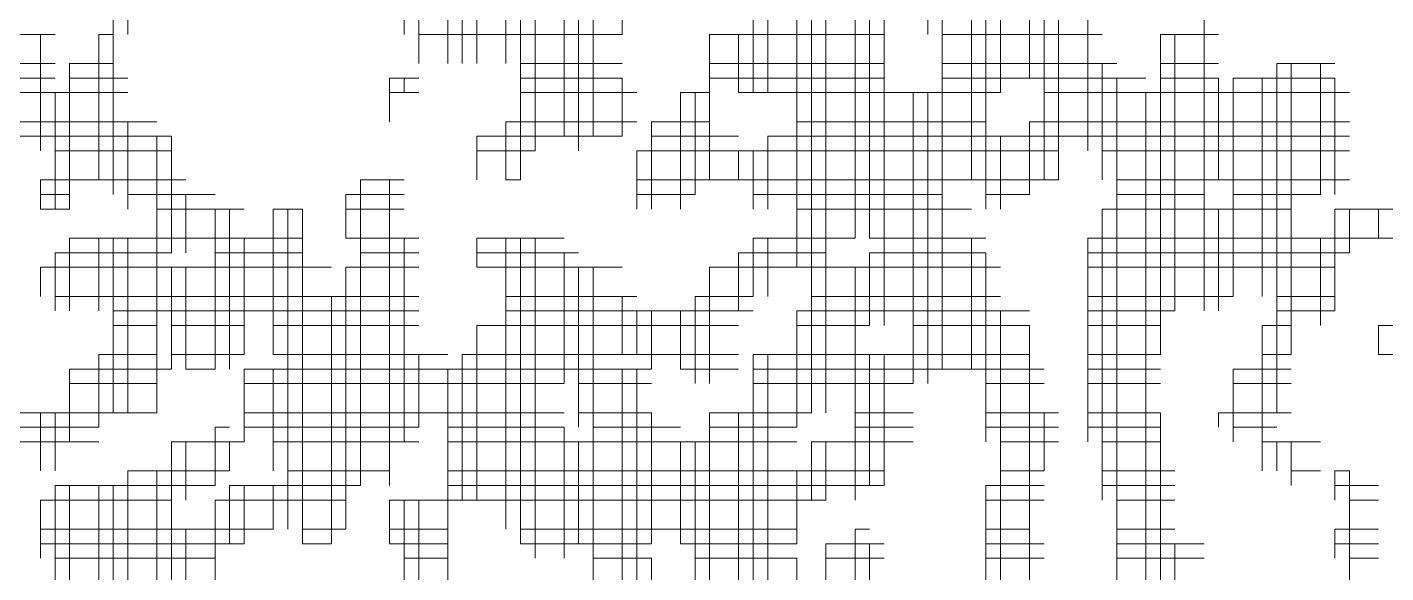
# Model space of a CAD drawing. Header units: millimetres. Extents: x 13268 to 164478, y 289082 to 363688.
# Drawn here: x 82973 to 84923, y 351152 to 351934 of the extents above; entities that cross this region are included whole.
import ezdxf

# ---------------------------------------------------------------- set-up
doc = ezdxf.new("R2010")
doc.units = ezdxf.units.MM

# ---------------------------------------------------------------- blocks, each defined once
blk = doc.blocks.new('A$C010A7659')
at = {"lineweight": 0}
for points in [[(2459.26, 3063.72), (2459.26, 2616.58)], [(2525.5, 3063.72), (2525.5, 2815.31)], [(2517.22, 3038.88), (2517.22, 2831.87)], [(2583.46, 3005.76), (2583.46, 2749.07)], [(2575.18, 2964.36), (2575.18, 2807.03)], [(2575.18, 2964.36), (2575.18, 2807.03)], [(2243.97, 2947.8), (2243.97, 2815.31)], [(2219.13, 2939.52), (2219.13, 2831.87)], [(2227.41, 2939.52), (2227.41, 2815.31)], [(2227.41, 2939.52), (2227.41, 2831.87)], [(2459.26, 2931.24), (2459.26, 2707.67)], [(2475.82, 2914.68), (2475.82, 2715.95)], [(2591.74, 2914.68), (2591.74, 2765.63)], [(2608.3, 2914.68), (2608.3, 2765.63)], [(2558.62, 2906.4), (2558.62, 2798.75)], [(2591.74, 2906.4), (2591.74, 2749.07)], [(2525.5, 2881.56), (2525.5, 2749.07)], [(2542.06, 2881.56), (2542.06, 2749.07)], [(2550.34, 2881.56), (2550.34, 2798.75)], [(2550.34, 2881.56), (2550.34, 2740.79)], [(2053.52, 2873.27), (2053.52, 2831.87)], [(2061.8, 2873.27), (2061.8, 2831.87)], [(2310.21, 2873.27), (2310.21, 2773.91)], [(2310.21, 2873.27), (2310.21, 2773.91)], [(2318.49, 2873.27), (2318.49, 2765.63)], [(2318.49, 2873.27), (2318.49, 2773.91)], [(2326.77, 2873.27), (2326.77, 2773.91)], [(2343.33, 2873.27), (2343.33, 2831.87)], [(2475.82, 2873.27), (2475.82, 2715.95)], [(2484.1, 2873.27), (2484.1, 2715.95)], [(2492.38, 2873.27), (2492.38, 2666.27)], [(2285.37, 2864.99), (2285.37, 2749.07)], [(2293.65, 2864.99), (2293.65, 2765.63)], [(2243.97, 2848.43), (2243.97, 2815.31)], [(2252.25, 2848.43), (2252.25, 2815.31)], [(2260.53, 2848.43), (2260.53, 2815.31)], [(2260.53, 2848.43), (2260.53, 2815.31)], [(2277.09, 2848.43), (2277.09, 2815.31)], [(2285.37, 2848.43), (2285.37, 2749.07)], [(2417.86, 2848.43), (2417.86, 2798.75)], [(2426.14, 2848.43), (2426.14, 2798.75)], [(2442.7, 2848.43), (2442.7, 2699.39)], [(2442.7, 2848.43), (2442.7, 2699.39)], [(2450.98, 2848.43), (2450.98, 2616.58)], [(2674.55, 2848.43), (2674.55, 2674.55)], [(2674.55, 2840.15), (2674.55, 2749.07)], [(1979, 2831.87), (2020.4, 2831.87)], [(1979, 2831.87), (2012.12, 2831.87)], [(2012.12, 2831.87), (2012.12, 2765.63)], [(2012.12, 2831.87), (2012.12, 2765.63)], [(2045.24, 2831.87), (2045.24, 2749.07)], [(2045.24, 2831.87), (2053.52, 2831.87)], [(2053.52, 2831.87), (2053.52, 2749.07)], [(2227.41, 2831.87), (2343.33, 2831.87)], [(2227.41, 2831.87), (2343.33, 2831.87)], [(2393.02, 2831.87), (2393.02, 2798.75)], [(2393.02, 2831.87), (2492.38, 2831.87)], [(2409.58, 2831.87), (2409.58, 2798.75)], [(2409.58, 2831.87), (2492.38, 2831.87)], [(2417.86, 2831.87), (2417.86, 2798.75)], [(2525.5, 2831.87), (2616.58, 2831.87)], [(2525.5, 2831.87), (2608.3, 2831.87)], [(2608.3, 2831.87), (2608.3, 2765.63)], [(2649.71, 2831.87), (2649.71, 2674.55)], [(2649.71, 2831.87), (2682.83, 2831.87)], [(2657.99, 2831.87), (2657.99, 2674.55)], [(2657.99, 2831.87), (2682.83, 2831.87)], [(1979, 2815.31), (2020.4, 2815.31)], [(2028.68, 2815.31), (2028.68, 2740.79)], [(2028.68, 2815.31), (2053.52, 2815.31)], [(2285.37, 2815.31), (2343.33, 2815.31)], [(2393.02, 2815.31), (2393.02, 2807.03)], [(2393.02, 2815.31), (2492.38, 2815.31)], [(2525.5, 2815.31), (2624.87, 2815.31)], [(2616.58, 2815.31), (2616.58, 2749.07)], [(2649.71, 2815.31), (2649.71, 2649.71)], [(2649.71, 2815.31), (2682.83, 2815.31)], [(2715.95, 2815.31), (2715.95, 2616.58)], [(2715.95, 2815.31), (2749.07, 2815.31)], [(2724.23, 2815.31), (2724.23, 2732.51)], [(2724.23, 2815.31), (2724.23, 2649.71)], [(2740.79, 2815.31), (2740.79, 2740.79)], [(1879.64, 2807.03), (2020.4, 2807.03)], [(1979, 2807.03), (2020.4, 2807.03)], [(2028.68, 2807.03), (2028.68, 2732.51)], [(2028.68, 2807.03), (2061.8, 2807.03)], [(2028.68, 2807.03), (2053.52, 2807.03)], [(2053.52, 2807.03), (2053.52, 2740.79)], [(2210.85, 2807.03), (2210.85, 2782.19)], [(2210.85, 2807.03), (2210.85, 2782.19)], [(2210.85, 2807.03), (2227.41, 2807.03)], [(2210.85, 2807.03), (2227.41, 2807.03)], [(2219.13, 2807.03), (2219.13, 2798.75)], [(2285.37, 2807.03), (2343.33, 2807.03)], [(2285.37, 2807.03), (2343.33, 2807.03)], [(2343.33, 2807.03), (2343.33, 2773.91)], [(2393.02, 2807.03), (2492.38, 2807.03)], [(2393.02, 2807.03), (2492.38, 2807.03)], [(2525.5, 2807.03), (2525.5, 2641.43)], [(2525.5, 2807.03), (2575.18, 2807.03)], [(2525.5, 2807.03), (2624.87, 2807.03)], [(2583.46, 2807.03), (2641.43, 2807.03)], [(2624.87, 2807.03), (2624.87, 2434.42)], [(2624.87, 2807.03), (2624.87, 2749.07)], [(2649.71, 2807.03), (2682.83, 2807.03)], [(2649.71, 2807.03), (2682.83, 2807.03)], [(2682.83, 2807.03), (2682.83, 2749.07)], [(2691.11, 2807.03), (2691.11, 2682.83)], [(2691.11, 2807.03), (2749.07, 2807.03)], [(2707.67, 2807.03), (2707.67, 2682.83)], [(2707.67, 2807.03), (2707.67, 2682.83)], [(2707.67, 2807.03), (2749.07, 2807.03)], [(2749.07, 2807.03), (2749.07, 2740.79)], [(1887.92, 2798.75), (2061.8, 2798.75)], [(1896.2, 2798.75), (2061.8, 2798.75)], [(2020.4, 2798.75), (2020.4, 2732.51)], [(2210.85, 2798.75), (2219.13, 2798.75)], [(2210.85, 2798.75), (2227.41, 2798.75)], [(2285.37, 2798.75), (2351.61, 2798.75)], [(2285.37, 2798.75), (2351.61, 2798.75)], [(2343.33, 2798.75), (2343.33, 2773.91)], [(2376.46, 2798.75), (2376.46, 2732.51)], [(2376.46, 2798.75), (2393.02, 2798.75)], [(2384.74, 2798.75), (2384.74, 2740.79)], [(2384.74, 2798.75), (2384.74, 2740.79)], [(2393.02, 2798.75), (2393.02, 2749.07)], [(2409.58, 2798.75), (2492.38, 2798.75)], [(2442.7, 2798.75), (2550.34, 2798.75)], [(2492.38, 2798.75), (2492.38, 2666.27)], [(2508.94, 2798.75), (2508.94, 2633.15)], [(2517.22, 2798.75), (2517.22, 2641.43)], [(2517.22, 2798.75), (2517.22, 2633.15)], [(2517.22, 2798.75), (2558.62, 2798.75)], [(2583.46, 2798.75), (2757.35, 2798.75)], [(2583.46, 2798.75), (2749.07, 2798.75)], [(2641.43, 2798.75), (2641.43, 2442.7)], [(2682.83, 2798.75), (2682.83, 2749.07)], [(2749.07, 2798.75), (2749.07, 2740.79)], [(1912.76, 2782.19), (2078.36, 2782.19)], [(2061.8, 2782.19), (2061.8, 2732.51)], [(2277.09, 2782.19), (2277.09, 2749.07)], [(2277.09, 2782.19), (2351.61, 2782.19)], [(2359.89, 2782.19), (2359.89, 2732.51)], [(2359.89, 2782.19), (2393.02, 2782.19)], [(2442.7, 2782.19), (2550.34, 2782.19)], [(2575.18, 2782.19), (2575.18, 2749.07)], [(2575.18, 2782.19), (2757.35, 2782.19)], [(1962.44, 2773.91), (2086.64, 2773.91)], [(1962.44, 2773.91), (2086.64, 2773.91)], [(2078.36, 2773.91), (2078.36, 2666.27)], [(2078.36, 2773.91), (2078.36, 2616.58)], [(2086.64, 2773.91), (2086.64, 2707.67)], [(2260.53, 2773.91), (2260.53, 2749.07)], [(2260.53, 2773.91), (2310.21, 2773.91)], [(2277.09, 2773.91), (2343.33, 2773.91)], [(2318.49, 2773.91), (2326.77, 2773.91)], [(2359.89, 2773.91), (2359.89, 2732.51)], [(2359.89, 2773.91), (2409.58, 2773.91)], [(2359.89, 2773.91), (2409.58, 2773.91)], [(2393.02, 2773.91), (2393.02, 2749.07)], [(2426.14, 2773.91), (2426.14, 2732.51)], [(2426.14, 2773.91), (2757.35, 2773.91)], [(2442.7, 2773.91), (2757.35, 2773.91)], [(2550.34, 2773.91), (2550.34, 2732.51)], [(2558.62, 2773.91), (2558.62, 2732.51)], [(2575.18, 2773.91), (2575.18, 2740.79)], [(2020.4, 2765.63), (2086.64, 2765.63)], [(2260.53, 2765.63), (2293.65, 2765.63)], [(2351.61, 2765.63), (2351.61, 2732.51)], [(2351.61, 2765.63), (2591.74, 2765.63)], [(2409.58, 2765.63), (2409.58, 2749.07)], [(2417.86, 2765.63), (2417.86, 2732.51)], [(2417.86, 2765.63), (2417.86, 2740.79)], [(2616.58, 2765.63), (2757.35, 2765.63)], [(2012.12, 2749.07), (2012.12, 2732.51)], [(2012.12, 2749.07), (2045.24, 2749.07)], [(2012.12, 2749.07), (2094.92, 2749.07)], [(2053.52, 2749.07), (2094.92, 2749.07)], [(2086.64, 2749.07), (2086.64, 2707.67)], [(2194.29, 2749.07), (2194.29, 2575.18)], [(2194.29, 2749.07), (2219.13, 2749.07)], [(2194.29, 2749.07), (2219.13, 2749.07)], [(2210.85, 2749.07), (2210.85, 2583.46)], [(2210.85, 2749.07), (2210.85, 2575.18)], [(2277.09, 2749.07), (2285.37, 2749.07)], [(2351.61, 2749.07), (2393.02, 2749.07)], [(2351.61, 2749.07), (2591.74, 2749.07)], [(2417.86, 2749.07), (2525.5, 2749.07)], [(2550.34, 2749.07), (2575.18, 2749.07)], [(2624.87, 2749.07), (2674.55, 2749.07)], [(2624.87, 2749.07), (2757.35, 2749.07)], [(2691.11, 2749.07), (2757.35, 2749.07)], [(2012.12, 2740.79), (2028.68, 2740.79)], [(2061.8, 2740.79), (2111.48, 2740.79)], [(2094.92, 2740.79), (2094.92, 2707.67)], [(2186.01, 2740.79), (2186.01, 2715.95)], [(2186.01, 2740.79), (2219.13, 2740.79)], [(2351.61, 2740.79), (2384.74, 2740.79)], [(2417.86, 2740.79), (2525.5, 2740.79)], [(2550.34, 2740.79), (2575.18, 2740.79)], [(2624.87, 2740.79), (2674.55, 2740.79)], [(2691.11, 2740.79), (2740.79, 2740.79)], [(2012.12, 2732.51), (2028.68, 2732.51)], [(2078.36, 2732.51), (2128.05, 2732.51)], [(2078.36, 2732.51), (2111.48, 2732.51)], [(2111.48, 2732.51), (2111.48, 2641.43)], [(2111.48, 2732.51), (2111.48, 2641.43)], [(2119.77, 2732.51), (2119.77, 2641.43)], [(2144.61, 2732.51), (2144.61, 2649.71)], [(2144.61, 2732.51), (2161.17, 2732.51)], [(2152.89, 2732.51), (2152.89, 2550.34)], [(2152.89, 2732.51), (2152.89, 2550.34)], [(2152.89, 2732.51), (2161.17, 2732.51)], [(2161.17, 2732.51), (2161.17, 2641.43)], [(2186.01, 2732.51), (2186.01, 2715.95)], [(2186.01, 2732.51), (2219.13, 2732.51)], [(2186.01, 2732.51), (2219.13, 2732.51)], [(2442.7, 2732.51), (2542.06, 2732.51)], [(2442.7, 2732.51), (2525.5, 2732.51)], [(2525.5, 2732.51), (2525.5, 2641.43)], [(2616.58, 2732.51), (2616.58, 2566.9)], [(2616.58, 2732.51), (2724.23, 2732.51)], [(2624.87, 2732.51), (2624.87, 2542.06)], [(2624.87, 2732.51), (2674.55, 2732.51)], [(2674.55, 2732.51), (2674.55, 2674.55)], [(2682.83, 2732.51), (2682.83, 2674.55)], [(2682.83, 2732.51), (2682.83, 2674.55)], [(2691.11, 2732.51), (2724.23, 2732.51)], [(2749.07, 2732.51), (2749.07, 2699.39)], [(2749.07, 2732.51), (2749.07, 2674.55)], [(2749.07, 2732.51), (2782.19, 2732.51)], [(2749.07, 2732.51), (2782.19, 2732.51)], [(2757.35, 2732.51), (2757.35, 2707.67)], [(2757.35, 2732.51), (2757.35, 2707.67)], [(2773.91, 2732.51), (2773.91, 2715.95)], [(2028.68, 2715.95), (2028.68, 2674.55)], [(2028.68, 2715.95), (2161.17, 2715.95)], [(2045.24, 2715.95), (2045.24, 2674.55)], [(2053.52, 2715.95), (2053.52, 2616.58)], [(2053.52, 2715.95), (2053.52, 2616.58)], [(2061.8, 2715.95), (2061.8, 2616.58)], [(2078.36, 2715.95), (2161.17, 2715.95)], [(2128.05, 2715.95), (2128.05, 2666.27)], [(2128.05, 2715.95), (2128.05, 2649.71)], [(2186.01, 2715.95), (2219.13, 2715.95)], [(2194.29, 2715.95), (2227.41, 2715.95)], [(2219.13, 2715.95), (2219.13, 2600.02)], [(2260.53, 2715.95), (2260.53, 2699.39)], [(2260.53, 2715.95), (2260.53, 2699.39)], [(2260.53, 2715.95), (2310.21, 2715.95)], [(2260.53, 2715.95), (2293.65, 2715.95)], [(2277.09, 2715.95), (2277.09, 2550.34)], [(2285.37, 2715.95), (2285.37, 2542.06)], [(2285.37, 2715.95), (2285.37, 2542.06)], [(2293.65, 2715.95), (2293.65, 2616.58)], [(2417.86, 2715.95), (2417.86, 2682.83)], [(2417.86, 2715.95), (2475.82, 2715.95)], [(2426.14, 2715.95), (2426.14, 2682.83)], [(2426.14, 2715.95), (2475.82, 2715.95)], [(2484.1, 2715.95), (2542.06, 2715.95)], [(2492.38, 2715.95), (2550.34, 2715.95)], [(2542.06, 2715.95), (2542.06, 2641.43)], [(2608.3, 2715.95), (2608.3, 2600.02)], [(2608.3, 2715.95), (2773.91, 2715.95)], [(2616.58, 2715.95), (2782.19, 2715.95)], [(2724.23, 2715.95), (2724.23, 2666.27)], [(2740.79, 2715.95), (2740.79, 2666.27)], [(2020.4, 2707.67), (2020.4, 2674.55)], [(2020.4, 2707.67), (2086.64, 2707.67)], [(2028.68, 2707.67), (2028.68, 2674.55)], [(2111.48, 2707.67), (2161.17, 2707.67)], [(2194.29, 2707.67), (2227.41, 2707.67)], [(2260.53, 2707.67), (2318.49, 2707.67)], [(2310.21, 2707.67), (2310.21, 2633.15)], [(2310.21, 2707.67), (2310.21, 2633.15)], [(2409.58, 2707.67), (2409.58, 2674.55)], [(2409.58, 2707.67), (2459.26, 2707.67)], [(2417.86, 2707.67), (2417.86, 2682.83)], [(2484.1, 2707.67), (2484.1, 2666.27)], [(2484.1, 2707.67), (2550.34, 2707.67)], [(2550.34, 2707.67), (2550.34, 2616.58)], [(2608.3, 2707.67), (2757.35, 2707.67)], [(2012.12, 2699.39), (2012.12, 2682.83)], [(2012.12, 2699.39), (2177.73, 2699.39)], [(2012.12, 2699.39), (2086.64, 2699.39)], [(2086.64, 2699.39), (2086.64, 2641.43)], [(2086.64, 2699.39), (2086.64, 2641.43)], [(2094.92, 2699.39), (2094.92, 2641.43)], [(2111.48, 2699.39), (2161.17, 2699.39)], [(2161.17, 2699.39), (2161.17, 2542.06)], [(2186.01, 2699.39), (2186.01, 2575.18)], [(2186.01, 2699.39), (2227.41, 2699.39)], [(2194.29, 2699.39), (2227.41, 2699.39)], [(2260.53, 2699.39), (2326.77, 2699.39)], [(2277.09, 2699.39), (2343.33, 2699.39)], [(2318.49, 2699.39), (2318.49, 2608.3)], [(2318.49, 2699.39), (2318.49, 2616.58)], [(2326.77, 2699.39), (2326.77, 2517.22)], [(2393.02, 2699.39), (2393.02, 2641.43)], [(2393.02, 2699.39), (2442.7, 2699.39)], [(2409.58, 2699.39), (2550.34, 2699.39)], [(2450.98, 2699.39), (2558.62, 2699.39)], [(2459.26, 2699.39), (2459.26, 2616.58)], [(2475.82, 2699.39), (2475.82, 2575.18)], [(2475.82, 2699.39), (2475.82, 2566.9)], [(2550.34, 2699.39), (2550.34, 2600.02)], [(2608.3, 2699.39), (2608.3, 2641.43)], [(2608.3, 2699.39), (2749.07, 2699.39)], [(2608.3, 2699.39), (2749.07, 2699.39)], [(2020.4, 2682.83), (2227.41, 2682.83)], [(2177.73, 2682.83), (2177.73, 2542.06)], [(2186.01, 2682.83), (2186.01, 2550.34)], [(2277.09, 2682.83), (2351.61, 2682.83)], [(2343.33, 2682.83), (2343.33, 2649.71)], [(2343.33, 2682.83), (2343.33, 2649.71)], [(2384.74, 2682.83), (2384.74, 2633.15)], [(2384.74, 2682.83), (2417.86, 2682.83)], [(2393.02, 2682.83), (2393.02, 2633.15)], [(2450.98, 2682.83), (2558.62, 2682.83)], [(2608.3, 2682.83), (2691.11, 2682.83)], [(2715.95, 2682.83), (2749.07, 2682.83)], [(2053.52, 2674.55), (2227.41, 2674.55)], [(2053.52, 2674.55), (2227.41, 2674.55)], [(2277.09, 2674.55), (2409.58, 2674.55)], [(2277.09, 2674.55), (2417.86, 2674.55)], [(2351.61, 2674.55), (2351.61, 2649.71)], [(2359.89, 2674.55), (2359.89, 2641.43)], [(2359.89, 2674.55), (2359.89, 2649.71)], [(2376.46, 2674.55), (2376.46, 2641.43)], [(2384.74, 2674.55), (2384.74, 2633.15)], [(2442.7, 2674.55), (2442.7, 2616.58)], [(2442.7, 2674.55), (2575.18, 2674.55)], [(2450.98, 2674.55), (2575.18, 2674.55)], [(2558.62, 2674.55), (2558.62, 2467.54)], [(2608.3, 2674.55), (2649.71, 2674.55)], [(2608.3, 2674.55), (2657.99, 2674.55)], [(2715.95, 2674.55), (2749.07, 2674.55)], [(2715.95, 2674.55), (2749.07, 2674.55)], [(2053.52, 2666.27), (2078.36, 2666.27)], [(2086.64, 2666.27), (2128.05, 2666.27)], [(2144.61, 2666.27), (2227.41, 2666.27)], [(2260.53, 2666.27), (2260.53, 2566.9)], [(2260.53, 2666.27), (2409.58, 2666.27)], [(2442.7, 2666.27), (2442.7, 2608.3)], [(2442.7, 2666.27), (2484.1, 2666.27)], [(2508.94, 2666.27), (2575.18, 2666.27)], [(2575.18, 2666.27), (2575.18, 2484.1)], [(2608.3, 2666.27), (2649.71, 2666.27)], [(2707.67, 2666.27), (2707.67, 2583.46)], [(2707.67, 2666.27), (2724.23, 2666.27)], [(2773.91, 2666.27), (2773.91, 2649.71)], [(2773.91, 2666.27), (2823.59, 2666.27)], [(2045.24, 2649.71), (2045.24, 2608.3)], [(2045.24, 2649.71), (2078.36, 2649.71)], [(2053.52, 2649.71), (2078.36, 2649.71)], [(2086.64, 2649.71), (2128.05, 2649.71)], [(2086.64, 2649.71), (2128.05, 2649.71)], [(2144.61, 2649.71), (2227.41, 2649.71)], [(2152.89, 2649.71), (2243.97, 2649.71)], [(2227.41, 2649.71), (2227.41, 2608.3)], [(2227.41, 2649.71), (2227.41, 2608.3)], [(2252.25, 2649.71), (2252.25, 2566.9)], [(2252.25, 2649.71), (2343.33, 2649.71)], [(2260.53, 2649.71), (2260.53, 2566.9)], [(2260.53, 2649.71), (2409.58, 2649.71)], [(2359.89, 2649.71), (2409.58, 2649.71)], [(2417.86, 2649.71), (2417.86, 2500.66)], [(2417.86, 2649.71), (2492.38, 2649.71)], [(2417.86, 2649.71), (2484.1, 2649.71)], [(2426.14, 2649.71), (2426.14, 2500.66)], [(2484.1, 2649.71), (2484.1, 2575.18)], [(2492.38, 2649.71), (2492.38, 2600.02)], [(2492.38, 2649.71), (2575.18, 2649.71)], [(2492.38, 2649.71), (2575.18, 2649.71)], [(2608.3, 2649.71), (2649.71, 2649.71)], [(2608.3, 2649.71), (2649.71, 2649.71)], [(2707.67, 2649.71), (2707.67, 2600.02)], [(2707.67, 2649.71), (2724.23, 2649.71)], [(2707.67, 2649.71), (2724.23, 2649.71)], [(2773.91, 2649.71), (2823.59, 2649.71)], [(2028.68, 2641.43), (2028.68, 2600.02)], [(2028.68, 2641.43), (2086.64, 2641.43)], [(2028.68, 2641.43), (2078.36, 2641.43)], [(2078.36, 2641.43), (2078.36, 2633.15)], [(2094.92, 2641.43), (2111.48, 2641.43)], [(2128.05, 2641.43), (2128.05, 2600.02)], [(2128.05, 2641.43), (2161.17, 2641.43)], [(2144.61, 2641.43), (2144.61, 2583.46)], [(2152.89, 2641.43), (2343.33, 2641.43)], [(2161.17, 2641.43), (2359.89, 2641.43)], [(2243.97, 2641.43), (2243.97, 2550.34)], [(2243.97, 2641.43), (2243.97, 2616.58)], [(2343.33, 2641.43), (2343.33, 2467.54)], [(2343.33, 2641.43), (2343.33, 2475.82)], [(2351.61, 2641.43), (2351.61, 2467.54)], [(2376.46, 2641.43), (2409.58, 2641.43)], [(2384.74, 2641.43), (2393.02, 2641.43)], [(2417.86, 2641.43), (2417.86, 2467.54)], [(2417.86, 2641.43), (2517.22, 2641.43)], [(2417.86, 2641.43), (2525.5, 2641.43)], [(2492.38, 2641.43), (2492.38, 2575.18)], [(2525.5, 2641.43), (2583.46, 2641.43)], [(2550.34, 2641.43), (2583.46, 2641.43)], [(2575.18, 2641.43), (2575.18, 2550.34)], [(2608.3, 2641.43), (2649.71, 2641.43)], [(2608.3, 2641.43), (2649.71, 2641.43)], [(2691.11, 2641.43), (2691.11, 2600.02)], [(2691.11, 2641.43), (2724.23, 2641.43)], [(2707.67, 2641.43), (2724.23, 2641.43)], [(2028.68, 2633.15), (2028.68, 2600.02)], [(2028.68, 2633.15), (2078.36, 2633.15)], [(2128.05, 2633.15), (2310.21, 2633.15)], [(2161.17, 2633.15), (2161.17, 2542.06)], [(2318.49, 2633.15), (2359.89, 2633.15)], [(2417.86, 2633.15), (2508.94, 2633.15)], [(2550.34, 2633.15), (2583.46, 2633.15)], [(2608.3, 2633.15), (2649.71, 2633.15)], [(2691.11, 2633.15), (2724.23, 2633.15)], [(1879.64, 2616.58), (2053.52, 2616.58)], [(2012.12, 2616.58), (2012.12, 2583.46)], [(2012.12, 2616.58), (2012.12, 2583.46)], [(2020.4, 2616.58), (2020.4, 2583.46)], [(2020.4, 2616.58), (2078.36, 2616.58)], [(2128.05, 2616.58), (2243.97, 2616.58)], [(2128.05, 2616.58), (2293.65, 2616.58)], [(2243.97, 2616.58), (2310.21, 2616.58)], [(2293.65, 2616.58), (2293.65, 2533.78)], [(2318.49, 2616.58), (2359.89, 2616.58)], [(2318.49, 2616.58), (2359.89, 2616.58)], [(2359.89, 2616.58), (2359.89, 2542.06)], [(2393.02, 2616.58), (2393.02, 2450.98)], [(2393.02, 2616.58), (2393.02, 2467.54)], [(2393.02, 2616.58), (2442.7, 2616.58)], [(2393.02, 2616.58), (2450.98, 2616.58)], [(2409.58, 2616.58), (2409.58, 2368.17)], [(2475.82, 2616.58), (2508.94, 2616.58)], [(2475.82, 2616.58), (2508.94, 2616.58)], [(2550.34, 2616.58), (2591.74, 2616.58)], [(2550.34, 2616.58), (2591.74, 2616.58)], [(2583.46, 2616.58), (2583.46, 2583.46)], [(2608.3, 2616.58), (2649.71, 2616.58)], [(2608.3, 2616.58), (2649.71, 2616.58)], [(2649.71, 2616.58), (2649.71, 2450.98)], [(2682.83, 2616.58), (2682.83, 2608.3)], [(2682.83, 2616.58), (2715.95, 2616.58)], [(2691.11, 2616.58), (2724.23, 2616.58)], [(1954.16, 2608.3), (2045.24, 2608.3)], [(2111.48, 2608.3), (2111.48, 2575.18)], [(2111.48, 2608.3), (2119.77, 2608.3)], [(2128.05, 2608.3), (2227.41, 2608.3)], [(2243.97, 2608.3), (2310.21, 2608.3)], [(2310.21, 2608.3), (2310.21, 2533.78)], [(2326.77, 2608.3), (2376.46, 2608.3)], [(2359.89, 2608.3), (2359.89, 2542.06)], [(2393.02, 2608.3), (2442.7, 2608.3)], [(2475.82, 2608.3), (2508.94, 2608.3)], [(2550.34, 2608.3), (2591.74, 2608.3)], [(2608.3, 2608.3), (2649.71, 2608.3)], [(2691.11, 2608.3), (2715.95, 2608.3)], [(1954.16, 2600.02), (2028.68, 2600.02)], [(1954.16, 2600.02), (2045.24, 2600.02)], [(2086.64, 2600.02), (2086.64, 2566.9)], [(2086.64, 2600.02), (2086.64, 2368.17)], [(2086.64, 2600.02), (2128.05, 2600.02)], [(2094.92, 2600.02), (2094.92, 2566.9)], [(2094.92, 2600.02), (2128.05, 2600.02)], [(2111.48, 2600.02), (2111.48, 2575.18)], [(2119.77, 2600.02), (2119.77, 2583.46)], [(2144.61, 2600.02), (2219.13, 2600.02)], [(2144.61, 2600.02), (2227.41, 2600.02)], [(2243.97, 2600.02), (2442.7, 2600.02)], [(2243.97, 2600.02), (2384.74, 2600.02)], [(2310.21, 2600.02), (2310.21, 2542.06)], [(2318.49, 2600.02), (2318.49, 2542.06)], [(2318.49, 2600.02), (2318.49, 2542.06)], [(2376.46, 2600.02), (2376.46, 2542.06)], [(2384.74, 2600.02), (2384.74, 2467.54)], [(2384.74, 2600.02), (2384.74, 2542.06)], [(2384.74, 2600.02), (2442.7, 2600.02)], [(2450.98, 2600.02), (2450.98, 2566.9)], [(2450.98, 2600.02), (2492.38, 2600.02)], [(2459.26, 2600.02), (2459.26, 2566.9)], [(2459.26, 2600.02), (2459.26, 2566.9)], [(2459.26, 2600.02), (2508.94, 2600.02)], [(2558.62, 2600.02), (2591.74, 2600.02)], [(2558.62, 2600.02), (2591.74, 2600.02)], [(2616.58, 2600.02), (2649.71, 2600.02)], [(2616.58, 2600.02), (2649.71, 2600.02)], [(2707.67, 2600.02), (2740.79, 2600.02)], [(2707.67, 2600.02), (2740.79, 2600.02)], [(2715.95, 2600.02), (2715.95, 2583.46)], [(2724.23, 2600.02), (2724.23, 2575.18)], [(2724.23, 2600.02), (2724.23, 2575.18)], [(2061.8, 2583.46), (2061.8, 2508.94)], [(2061.8, 2583.46), (2119.77, 2583.46)], [(2078.36, 2583.46), (2078.36, 2368.17)], [(2078.36, 2583.46), (2078.36, 2508.94)], [(2152.89, 2583.46), (2210.85, 2583.46)], [(2243.97, 2583.46), (2442.7, 2583.46)], [(2442.7, 2583.46), (2442.7, 2550.34)], [(2442.7, 2583.46), (2492.38, 2583.46)], [(2558.62, 2583.46), (2583.46, 2583.46)], [(2616.58, 2583.46), (2657.99, 2583.46)], [(2649.71, 2583.46), (2649.71, 2467.54)], [(2724.23, 2583.46), (2740.79, 2583.46)], [(2749.07, 2583.46), (2749.07, 2566.9)], [(2749.07, 2583.46), (2757.35, 2583.46)], [(2757.35, 2583.46), (2757.35, 2517.22)], [(2020.4, 2575.18), (2020.4, 2517.22)], [(2020.4, 2575.18), (2111.48, 2575.18)], [(2028.68, 2575.18), (2028.68, 2517.22)], [(2028.68, 2575.18), (2028.68, 2517.22)], [(2045.24, 2575.18), (2045.24, 2517.22)], [(2045.24, 2575.18), (2111.48, 2575.18)], [(2053.52, 2575.18), (2053.52, 2508.94)], [(2053.52, 2575.18), (2053.52, 2508.94)], [(2119.77, 2575.18), (2119.77, 2542.06)], [(2119.77, 2575.18), (2186.01, 2575.18)], [(2128.05, 2575.18), (2128.05, 2542.06)], [(2128.05, 2575.18), (2128.05, 2542.06)], [(2144.61, 2575.18), (2144.61, 2550.34)], [(2144.61, 2575.18), (2194.29, 2575.18)], [(2243.97, 2575.18), (2475.82, 2575.18)], [(2243.97, 2575.18), (2492.38, 2575.18)], [(2442.7, 2575.18), (2442.7, 2542.06)], [(2550.34, 2575.18), (2550.34, 2442.7)], [(2550.34, 2575.18), (2583.46, 2575.18)], [(2550.34, 2575.18), (2583.46, 2575.18)], [(2616.58, 2575.18), (2657.99, 2575.18)], [(2616.58, 2575.18), (2657.99, 2575.18)], [(2749.07, 2575.18), (2773.91, 2575.18)], [(2749.07, 2575.18), (2773.91, 2575.18)], [(2757.35, 2575.18), (2757.35, 2566.9)], [(2012.12, 2566.9), (2012.12, 2533.78)], [(2012.12, 2566.9), (2012.12, 2542.06)], [(2012.12, 2566.9), (2086.64, 2566.9)], [(2012.12, 2566.9), (2086.64, 2566.9)], [(2111.48, 2566.9), (2111.48, 2533.78)], [(2111.48, 2566.9), (2111.48, 2517.22)], [(2111.48, 2566.9), (2186.01, 2566.9)], [(2111.48, 2566.9), (2186.01, 2566.9)], [(2210.85, 2566.9), (2210.85, 2542.06)], [(2210.85, 2566.9), (2210.85, 2542.06)], [(2210.85, 2566.9), (2252.25, 2566.9)], [(2210.85, 2566.9), (2459.26, 2566.9)], [(2219.13, 2566.9), (2219.13, 2500.66)], [(2227.41, 2566.9), (2227.41, 2508.94)], [(2227.41, 2566.9), (2227.41, 2500.66)], [(2243.97, 2566.9), (2243.97, 2517.22)], [(2277.09, 2566.9), (2450.98, 2566.9)], [(2550.34, 2566.9), (2583.46, 2566.9)], [(2550.34, 2566.9), (2583.46, 2566.9)], [(2624.87, 2566.9), (2657.99, 2566.9)], [(2624.87, 2566.9), (2657.99, 2566.9)], [(2757.35, 2566.9), (2757.35, 2517.22)], [(2757.35, 2566.9), (2773.91, 2566.9)], [(2012.12, 2550.34), (2144.61, 2550.34)], [(2086.64, 2550.34), (2086.64, 2368.17)], [(2094.92, 2550.34), (2094.92, 2368.17)], [(2161.17, 2550.34), (2186.01, 2550.34)], [(2210.85, 2550.34), (2243.97, 2550.34)], [(2285.37, 2550.34), (2442.7, 2550.34)], [(2475.82, 2550.34), (2475.82, 2376.46)], [(2475.82, 2550.34), (2484.1, 2550.34)], [(2550.34, 2550.34), (2575.18, 2550.34)], [(2624.87, 2550.34), (2657.99, 2550.34)], [(2749.07, 2550.34), (2749.07, 2533.78)], [(2749.07, 2550.34), (2773.91, 2550.34)], [(2012.12, 2542.06), (2119.77, 2542.06)], [(2012.12, 2542.06), (2128.05, 2542.06)], [(2161.17, 2542.06), (2177.73, 2542.06)], [(2210.85, 2542.06), (2243.97, 2542.06)], [(2219.13, 2542.06), (2243.97, 2542.06)], [(2285.37, 2542.06), (2359.89, 2542.06)], [(2293.65, 2542.06), (2310.21, 2542.06)], [(2326.77, 2542.06), (2359.89, 2542.06)], [(2376.46, 2542.06), (2442.7, 2542.06)], [(2384.74, 2542.06), (2442.7, 2542.06)], [(2459.26, 2542.06), (2459.26, 2409.58)], [(2459.26, 2542.06), (2492.38, 2542.06)], [(2475.82, 2542.06), (2475.82, 2401.3)], [(2475.82, 2542.06), (2492.38, 2542.06)], [(2484.1, 2542.06), (2484.1, 2368.17)], [(2550.34, 2542.06), (2550.34, 2136.33)], [(2550.34, 2542.06), (2583.46, 2542.06)], [(2550.34, 2542.06), (2575.18, 2542.06)], [(2575.18, 2542.06), (2575.18, 2500.66)], [(2624.87, 2542.06), (2674.55, 2542.06)], [(2624.87, 2542.06), (2674.55, 2542.06)], [(2657.99, 2542.06), (2657.99, 2475.82)], [(2749.07, 2542.06), (2773.91, 2542.06)], [(2749.07, 2542.06), (2773.91, 2542.06)], [(2020.4, 2533.78), (2111.48, 2533.78)], [(2219.13, 2533.78), (2243.97, 2533.78)], [(2326.77, 2533.78), (2359.89, 2533.78)], [(2359.89, 2533.78), (2359.89, 2467.54)], [(2384.74, 2533.78), (2442.7, 2533.78)], [(2442.7, 2533.78), (2442.7, 2500.66)], [(2459.26, 2533.78), (2459.26, 2467.54)], [(2459.26, 2533.78), (2492.38, 2533.78)], [(2550.34, 2533.78), (2583.46, 2533.78)], [(2624.87, 2533.78), (2674.55, 2533.78)], [(2757.35, 2533.78), (2773.91, 2533.78)]]:
    blk.add_lwpolyline(points, dxfattribs=at)
blk = doc.blocks.new('A$C450614AE')
at = {"xscale": 1.5, "yscale": 1.5, "zscale": 1.5}
blk.add_blockref('A$C010A7659', (0, 0), dxfattribs=at)

msp = doc.modelspace()

# ---------------------------------------------------------------- block references
at = {"xscale": 1.68, "yscale": 1.68, "zscale": 1.68}
msp.add_blockref('A$C450614AE', (77922.1, 344787.3), dxfattribs=at)

doc.saveas('drawing.dxf')
